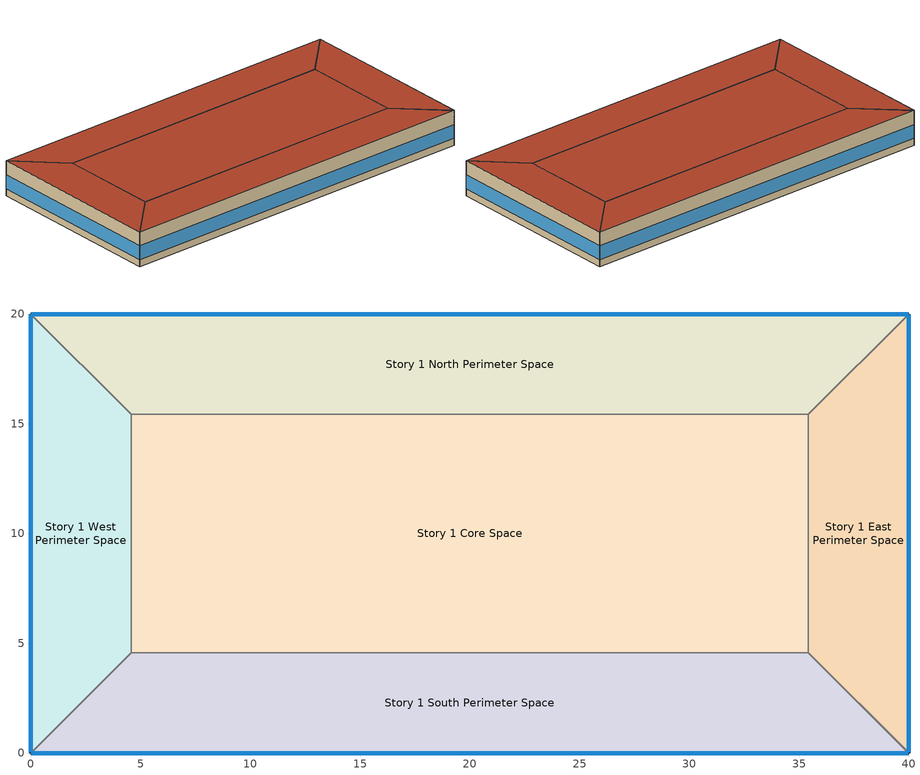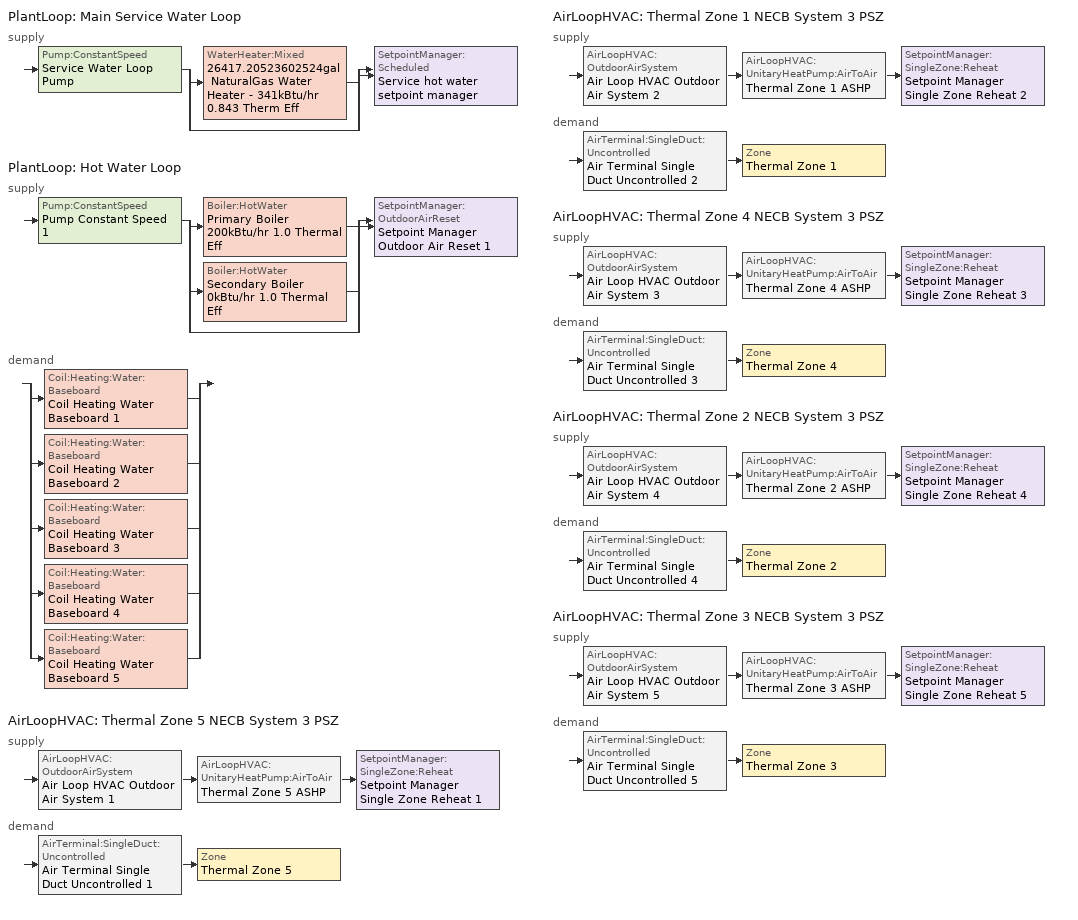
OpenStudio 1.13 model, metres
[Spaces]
Story 1 West Perimeter Space
 floor ground: 0,20 4.57,15.43 4.57,4.57 0,0 z0
 wall outside: 0,20 0,0 z0:3.8
 wall to Story 1 North Perimeter Space: 4.57,15.43 0,20 z0:3.8
 wall to Story 1 Core Space: 4.57,4.57 4.57,15.43 z0:3.8
 wall to Story 1 South Perimeter Space: 0,0 4.57,4.57 z0:3.8
 window: 0,19.97 0,0.03 z0.76:2.28
 roof outside: 0,0 4.57,4.57 4.57,15.43 0,20 z3.8
Story 1 North Perimeter Space
 floor ground: 40,20 35.43,15.43 4.57,15.43 0,20 z0
 wall outside: 40,20 0,20 z0:3.8
 wall to Story 1 East Perimeter Space: 35.43,15.43 40,20 z0:3.8
 wall to Story 1 Core Space: 4.57,15.43 35.43,15.43 z0:3.8
 window: 39.97,20 0.03,20 z0.76:2.28
 roof outside: 35.43,15.43 40,20 0,20 4.57,15.43 z3.8
Story 1 East Perimeter Space
 floor ground: 40,20 40,0 35.43,4.57 35.43,15.43 z0
 wall outside: 40,0 40,20 z0:3.8
 wall to Story 1 South Perimeter Space: 35.43,4.57 40,0 z0:3.8
 wall to Story 1 Core Space: 35.43,15.43 35.43,4.57 z0:3.8
 window: 40,0.03 40,19.97 z0.76:2.28
 roof outside: 40,0 40,20 35.43,15.43 35.43,4.57 z3.8
Story 1 South Perimeter Space
 floor ground: 35.43,4.57 40,0 0,0 4.57,4.57 z0
 wall outside: 0,0 40,0 z0:3.8
 wall to Story 1 Core Space: 35.43,4.57 4.57,4.57 z0:3.8
 window: 0.03,0 39.97,0 z0.76:2.28
 roof outside: 40,0 35.43,4.57 4.57,4.57 0,0 z3.8
Story 1 Core Space
 floor ground: 35.43,15.43 35.43,4.57 4.57,4.57 4.57,15.43 z0
 roof outside: 35.43,4.57 35.43,15.43 4.57,15.43 4.57,4.57 z3.8
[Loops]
PlantLoop 'Main Service Water Loop'
 supply: Pump:ConstantSpeed 'Service Water Loop Pump' > split
  | WaterHeater:Mixed '26417.20523602524gal NaturalGas Water Heater - 341kBtu/hr 0.843 Therm Eff'
  | bypass
  join > SetpointManager:Scheduled 'Service hot water setpoint manager'
PlantLoop 'Hot Water Loop'
 supply: Pump:ConstantSpeed 'Pump Constant Speed 1' > split
  | Boiler:HotWater 'Primary Boiler 200kBtu/hr 1.0 Thermal Eff'
  | Boiler:HotWater 'Secondary Boiler 0kBtu/hr 1.0 Thermal Eff'
  | bypass
  join > SetpointManager:OutdoorAirReset 'Setpoint Manager Outdoor Air Reset 1'
 demand: split
  | Coil:Heating:Water:Baseboard 'Coil Heating Water Baseboard 1'
  | Coil:Heating:Water:Baseboard 'Coil Heating Water Baseboard 2'
  | Coil:Heating:Water:Baseboard 'Coil Heating Water Baseboard 3'
  | Coil:Heating:Water:Baseboard 'Coil Heating Water Baseboard 4'
  | Coil:Heating:Water:Baseboard 'Coil Heating Water Baseboard 5'
AirLoopHVAC 'Thermal Zone 5 NECB System 3 PSZ'
 supply: AirLoopHVAC:OutdoorAirSystem 'Air Loop HVAC Outdoor Air System 1' > AirLoopHVAC:UnitaryHeatPump:AirToAir 'Thermal Zone 5 ASHP' > SetpointManager:SingleZone:Reheat 'Setpoint Manager Single Zone Reheat 1'
 demand: AirTerminal:SingleDuct:Uncontrolled 'Air Terminal Single Duct Uncontrolled 1' > Zone 'Thermal Zone 5'
AirLoopHVAC 'Thermal Zone 1 NECB System 3 PSZ'
 supply: AirLoopHVAC:OutdoorAirSystem 'Air Loop HVAC Outdoor Air System 2' > AirLoopHVAC:UnitaryHeatPump:AirToAir 'Thermal Zone 1 ASHP' > SetpointManager:SingleZone:Reheat 'Setpoint Manager Single Zone Reheat 2'
 demand: AirTerminal:SingleDuct:Uncontrolled 'Air Terminal Single Duct Uncontrolled 2' > Zone 'Thermal Zone 1'
AirLoopHVAC 'Thermal Zone 4 NECB System 3 PSZ'
 supply: AirLoopHVAC:OutdoorAirSystem 'Air Loop HVAC Outdoor Air System 3' > AirLoopHVAC:UnitaryHeatPump:AirToAir 'Thermal Zone 4 ASHP' > SetpointManager:SingleZone:Reheat 'Setpoint Manager Single Zone Reheat 3'
 demand: AirTerminal:SingleDuct:Uncontrolled 'Air Terminal Single Duct Uncontrolled 3' > Zone 'Thermal Zone 4'
AirLoopHVAC 'Thermal Zone 2 NECB System 3 PSZ'
 supply: AirLoopHVAC:OutdoorAirSystem 'Air Loop HVAC Outdoor Air System 4' > AirLoopHVAC:UnitaryHeatPump:AirToAir 'Thermal Zone 2 ASHP' > SetpointManager:SingleZone:Reheat 'Setpoint Manager Single Zone Reheat 4'
 demand: AirTerminal:SingleDuct:Uncontrolled 'Air Terminal Single Duct Uncontrolled 4' > Zone 'Thermal Zone 2'
AirLoopHVAC 'Thermal Zone 3 NECB System 3 PSZ'
 supply: AirLoopHVAC:OutdoorAirSystem 'Air Loop HVAC Outdoor Air System 5' > AirLoopHVAC:UnitaryHeatPump:AirToAir 'Thermal Zone 3 ASHP' > SetpointManager:SingleZone:Reheat 'Setpoint Manager Single Zone Reheat 5'
 demand: AirTerminal:SingleDuct:Uncontrolled 'Air Terminal Single Duct Uncontrolled 5' > Zone 'Thermal Zone 3'
[Building]
Small Office: North Axis {deg}=-0; Space Type=ASHRAE 189.1-2009 ClimateZone 4-8 SmallOffice; Default Construction Set=ASHRAE 189.1-2009 ClimateZone 5 (smoff) ConstSet
[ClimateZones]
Climate Zone Institution Name 1=ASHRAE; Climate Zone Document Name 1=ANSI/ASHRAE Standard 169; Climate Zone Document Year 1=2006; Climate Zone Institution Name 2=CEC; Climate Zone Document Name 2=California Climate Zone Descriptions; Climate Zone Document Year 2=1995
[Site]
Toronto Int'l_ON_CAN: Latitude {deg}=43.67; Longitude {deg}=-79.63; Time Zone {hr}=-5; Elevation {m}=173
[Site:WaterMainsTemperature]
Calculation Method=Correlation; Annual Average Outdoor Air Temperature {C}=7.35833; Maximum Difference In Monthly Average Outdoor Air Temperatures {deltaC}=26.6
[SizingPeriod:DesignDay] Barometric Pressure {Pa}=99264; Sky Clearness=0; Rain Indicator=0; Snow Indicator=0; Day of Month=21; Daylight Saving Time Indicator=0; Humidity Indicating Type=Wetbulb; Dry-Bulb Temperature Range Modifier Type=DefaultMultipliers
Name | Maximum Dry-Bulb Temperature {C} | Daily Dry-Bulb Temperature Range {deltaC} | Humidity Indicating Conditions at Maximum Dry-Bulb | Wind Speed {m/s} | Wind Direction {deg} | Month | Day Type | Solar Model Indicator | ASHRAE Taub | ASHRAE Taud
Toronto Int'l Ann Htg 99.6% Condns DB | -18.8 | 0 | -18.8 | 4.3 | 340 | 1 | WinterDesignDay | ASHRAEClearSky
Toronto Int'l Ann Clg .4% Condns WB=>MDB | 29 | 10.2 | 23.6 | 5.8 | 270 | 7 | SummerDesignDay | ASHRAETau | 0.473 | 1.952
Toronto Int'l Ann Clg .4% Condns DB=>MWB | 31.2 | 10.2 | 22.2 | 5.8 | 270 | 7 | SummerDesignDay | ASHRAETau | 0.473 | 1.952
[Construction]
000 ExtSlabCarpet 4in ClimateZone 1-8: MAT-CC05 4 HW CONCRETE, CP02 CARPET PAD
000 Exterior Door: 000 F08 Metal surface, 000 I01 25mm insulation board
000 Exterior Window: 000 Clear 3mm, 000 Air 13mm, 000 Clear 3mm
000 Interior Ceiling: 000 M11 100mm lightweight concrete, 000 F05 Ceiling air space resistance, 000 F16 Acoustic tile
000 Interior Door; 000 Interior Partition: 000 G05 25mm wood
000 Interior Floor: 000 F16 Acoustic tile, 000 F05 Ceiling air space resistance, 000 M11 100mm lightweight concrete
000 Interior Wall: 000 G01a 19mm gypsum board, 000 F04 Wall air space resistance, 000 G01a 19mm gypsum board
000 Interior Window: 000 Clear 3mm
ASHRAE 189.1-2009 ExtRoof IEAD ClimateZone 2-5: Roof Membrane, Roof Insulation [21], Metal Decking
ASHRAE 189.1-2009 ExtWall Mass ClimateZone 5: 1IN Stucco, 8IN Concrete HW, Wall Insulation [40], 1/2IN Gypsum
ASHRAE 189.1-2009 ExtWindow ClimateZone 4-5: Theoretical Glass [207]
[DefaultConstructionSet]
ASHRAE 189.1-2009 ClimateZone 5 (smoff) ConstSet: Default Exterior Surface Constructions=ASHRAE 189.1-2009 ClimateZone 5 (smoff) Exterior DefSurfCons; Default Interior Surface Constructions=000 Interior DefSurfCons; Default Ground Contact Surface Constructions=000 Ground DefSurfCons; Default Exterior SubSurface Constructions=ASHRAE 189.1-2009 ClimateZone 5 (smoff) Exterior DefSubCons; Default Interior SubSurface Constructions=000 Interior DefSubCons; Interior Partition Construction=000 Interior Partition
[DefaultSubSurfaceConstructions] Glass Door Construction=000 Exterior Window; Skylight Construction=000 Exterior Window; Tubular Daylight Dome Construction=000 Interior Window; Tubular Daylight Diffuser Construction=000 Interior Window
Name | Fixed Window Construction | Operable Window Construction | Door Construction
000 Interior DefSubCons | 000 Interior Window | 000 Interior Window | 000 Interior Door
ASHRAE 189.1-2009 ClimateZone 5 (smoff) Exterior DefSubCons | ASHRAE 189.1-2009 ExtWindow ClimateZone 4-5 | ASHRAE 189.1-2009 ExtWindow ClimateZone 4-5 | 000 Exterior Door
[DefaultSurfaceConstructions]
Name | Floor Construction | Wall Construction | Roof Ceiling Construction
000 Ground DefSurfCons | 000 ExtSlabCarpet 4in ClimateZone 1-8 | 000 ExtSlabCarpet 4in ClimateZone 1-8 | 000 ExtSlabCarpet 4in ClimateZone 1-8
000 Interior DefSurfCons | 000 Interior Floor | 000 Interior Wall | 000 Interior Ceiling
ASHRAE 189.1-2009 ClimateZone 5 (smoff) Exterior DefSurfCons | 000 ExtSlabCarpet 4in ClimateZone 1-8 | ASHRAE 189.1-2009 ExtWall Mass ClimateZone 5 | ASHRAE 189.1-2009 ExtRoof IEAD ClimateZone 2-5
[Material]
Name | Roughness | Thickness | Conductivity | Density | Specific Heat | Thermal Absorptance | Solar Absorptance | Visible Absorptance
000 F08 Metal surface | Smooth | 0.0008 | 45.28 | 7824 | 500
000 F16 Acoustic tile | MediumSmooth | 0.0191 | 0.06 | 368 | 590
000 G01a 19mm gypsum board | MediumSmooth | 0.019 | 0.16 | 800 | 1090
000 G05 25mm wood | MediumSmooth | 0.0254 | 0.15 | 608 | 1630
000 I01 25mm insulation board | MediumRough | 0.0254 | 0.03 | 43 | 1210
000 M11 100mm lightweight concrete | MediumRough | 0.1016 | 0.53 | 1280 | 840
1/2IN Gypsum | Smooth | 0.0127 | 0.16 | 784.9 | 830 | 0.9 | 0.92 | 0.92
1IN Stucco | Smooth | 0.0253 | 0.6918 | 1858 | 837 | 0.9 | 0.92 | 0.92
8IN Concrete HW | MediumRough | 0.2033 | 1.7296 | 2243 | 837 | 0.9 | 0.65 | 0.65
MAT-CC05 4 HW CONCRETE | Rough | 0.1016 | 1.311 | 2240 | 836.8 | 0.9 | 0.7 | 0.7
Metal Decking | MediumSmooth | 0.0015 | 45.006 | 7680 | 418.4 | 0.9 | 0.7 | 0.3
Roof Insulation [21] | MediumRough | 0.2105 | 0.049 | 265 | 836.8 | 0.9 | 0.7 | 0.7
Roof Membrane | VeryRough | 0.0095 | 0.16 | 1121.29 | 1460 | 0.9 | 0.7 | 0.7
Wall Insulation [40] | MediumRough | 0.0794 | 0.0432 | 91 | 837 | 0.9 | 0.5 | 0.5
[Material:AirGap]
Name | Thermal Resistance
000 F04 Wall air space resistance | 0.15
000 F05 Ceiling air space resistance | 0.18
[Material:NoMass]
CP02 CARPET PAD: Roughness=VeryRough; Thermal Resistance=0.2165; Thermal Absorptance=0.9; Solar Absorptance=0.7; Visible Absorptance=0.8
[WindowMaterial:Gas]
000 Air 13mm: Gas Type=Air; Thickness=0.0127
[WindowMaterial:Glazing] Optical Data Type=SpectralAverage; Thickness=0.003; Infrared Transmittance at Normal Incidence=0
Name | Solar Transmittance at Normal Incidence | Front Side Solar Reflectance at Normal Incidence | Back Side Solar Reflectance at Normal Incidence | Visible Transmittance at Normal Incidence | Front Side Visible Reflectance at Normal Incidence | Back Side Visible Reflectance at Normal Incidence | Front Side Infrared Hemispherical Emissivity | Back Side Infrared Hemispherical Emissivity | Conductivity | Dirt Correction Factor for Solar and Visible Transmittance | Solar Diffusing
000 Clear 3mm | 0.837 | 0.075 | 0.075 | 0.898 | 0.081 | 0.081 | 0.84 | 0.84 | 0.9
Theoretical Glass [207] | 0.3311 | 0.6189 | 0.6189 | 0.44 | 0.51 | 0.51 | 0.9 | 0.9 | 0.0133 | 1 | No
[DefaultScheduleSet]
SmallOffice Schedules: Number of People Schedule=Small Office Bldg Occ; People Activity Level Schedule=Small Office Activity; Lighting Schedule=Small Office Bldg Light; Electric Equipment Schedule=Small Office Bldg Equip; Infiltration Schedule=Small Office Infil Quarter On
[DesignSpecification:OutdoorAir]
SmallOffice Outdoor Air: Outdoor Air Method=Sum; Outdoor Air Flow per Person=0.0107645; Outdoor Air Flow per Floor Area=0; Outdoor Air Flow Rate=0; Outdoor Air Flow Air Changes per Hour=0
[ElectricEquipment]
ASHRAE 189.1-2009 ClimateZone 4-8 SmallOffice ElecInst: Electric Equipment Definition=ASHRAE 189.1-2009 ClimateZone 4-8 SmallOffice ElecDef; Space or SpaceType=ASHRAE 189.1-2009 ClimateZone 4-8 SmallOffice
[ElectricEquipment:Definition]
ASHRAE 189.1-2009 ClimateZone 4-8 SmallOffice ElecDef: Design Level Calculation Method=Watts/Area; Design Level=0; Watts per Space Floor Area=5.81251
[Lights]
ASHRAE 189.1-2009 ClimateZone 4-8 SmallOffice LightsInst: Lights Definition=ASHRAE 189.1-2009 ClimateZone 4-8 SmallOffice LightsDef; Space or SpaceType=ASHRAE 189.1-2009 ClimateZone 4-8 SmallOffice
[Lights:Definition]
ASHRAE 189.1-2009 ClimateZone 4-8 SmallOffice LightsDef: Design Level Calculation Method=Watts/Area; Lighting Level=0; Watts per Space Floor Area=9.68752
[People]
ASHRAE 189.1-2009 ClimateZone 4-8 SmallOffice PeopInst: People Definition=SmallOffice PeopDef; Space or SpaceType=ASHRAE 189.1-2009 ClimateZone 4-8 SmallOffice
[People:Definition]
SmallOffice PeopDef: Number of People Calculation Method=People/Area; Number of People=0; People per Space Floor Area=0.0538196; Fraction Radiant=0.3
[SpaceInfiltration:DesignFlowRate]
ASHRAE 189.1-2009 ClimateZone 4-8 SmallOffice Infil: Space or SpaceType=ASHRAE 189.1-2009 ClimateZone 4-8 SmallOffice; Design Flow Rate Calculation Method=AirChanges/Hour; Design Flow Rate=0; Air Changes per Hour=0.41
[SpaceType]
ASHRAE 189.1-2009 ClimateZone 4-8 SmallOffice: Default Schedule Set=SmallOffice Schedules; Design Specification Outdoor Air Object=SmallOffice Outdoor Air
[ThermostatSetpoint:DualSetpoint] Heating Setpoint Temperature Schedule=Small Office HtgSetp; Cooling Setpoint Temperature Schedule=Small Office ClgSetp
Thermal Zone 1 Thermostat; Thermal Zone 2 Thermostat; Thermal Zone 3 Thermostat; Thermal Zone 4 Thermostat; Thermal Zone 5 Thermostat
[BuildingStory]
Story 1: Nominal Z Coordinate {m}=0; Nominal Floor to Floor Height {m}=3.8
[Space] Building Story=Story 1
Name | Thermal Zone
Story 1 West Perimeter Space | Thermal Zone 2
Story 1 North Perimeter Space | Thermal Zone 3
Story 1 East Perimeter Space | Thermal Zone 4
Story 1 South Perimeter Space | Thermal Zone 1
Story 1 Core Space | Thermal Zone 5
[ThermalZone] Use Ideal Air Loads=No
Name | Thermostat
Thermal Zone 1 | Thermal Zone 1 Thermostat
Thermal Zone 2 | Thermal Zone 2 Thermostat
Thermal Zone 3 | Thermal Zone 3 Thermostat
Thermal Zone 4 | Thermal Zone 4 Thermostat
Thermal Zone 5 | Thermal Zone 5 Thermostat
[Sizing:Zone] Zone Cooling Design Supply Air Temperature Input Method=SupplyAirTemperature; Zone Cooling Design Supply Air Temperature {C}=13; Zone Cooling Design Supply Air Temperature Difference {deltaC}=11.11; Zone Heating Design Supply Air Temperature Input Method=SupplyAirTemperature; Zone Heating Design Supply Air Temperature {C}=43; Zone Heating Design Supply Air Temperature Difference {deltaC}=11.11; Zone Cooling Design Supply Air Humidity Ratio {kg-H2O/kg-air}=0.0085; Zone Heating Design Supply Air Humidity Ratio {kg-H2O/kg-air}=0.008; Zone Heating Sizing Factor=1.3; Zone Cooling Sizing Factor=1; Cooling Design Air Flow Method=DesignDay; Heating Design Air Flow Method=DesignDay; Account for Dedicated Outdoor Air System=No; Dedicated Outdoor Air System Control Strategy=NeutralSupplyAir; Dedicated Outdoor Air Low Setpoint Temperature for Design {C}=Autosize; Dedicated Outdoor Air High Setpoint Temperature for Design {C}=Autosize
Thermal Zone 1; Thermal Zone 2; Thermal Zone 3; Thermal Zone 4; Thermal Zone 5
[Zone equipment]
Thermal Zone 1: Air Terminal Single Duct Uncontrolled 2, Zone HVAC Baseboard Convective Water 2
Thermal Zone 2: Air Terminal Single Duct Uncontrolled 4, Zone HVAC Baseboard Convective Water 4
Thermal Zone 3: Air Terminal Single Duct Uncontrolled 5, Zone HVAC Baseboard Convective Water 5
Thermal Zone 4: Air Terminal Single Duct Uncontrolled 3, Zone HVAC Baseboard Convective Water 3
Thermal Zone 5: Air Terminal Single Duct Uncontrolled 1, Zone HVAC Baseboard Convective Water 1
[PlantLoop] Plant Loop Volume {m3}=Autocalculate; Load Distribution Scheme=Optimal
Name | Maximum Loop Temperature {C} | Minimum Loop Temperature {C} | Fluid Type
Main Service Water Loop | 60 | 10
Hot Water Loop |  |  | Water
[Sizing:Plant] Loop Type=Heating; Sizing Option=NonCoincident; Zone Timesteps in Averaging Window=1; Coincident Sizing Factor Mode=None
Name | Design Loop Exit Temperature {C} | Loop Design Temperature Difference {deltaC}
Main Service Water Loop | 60 | 5
Hot Water Loop | 82 | 16
[SetpointManager:Scheduled]
Service hot water setpoint manager: Control Variable=Temperature; Schedule=Service Water Loop Temp - 140F
[Pump:ConstantSpeed] Rated Flow Rate {m3/s}=autosize; Rated Power Consumption {W}=autosize; Fraction of Motor Inefficiencies to Fluid Stream=0; Pump Control Type=Intermittent
Name | Rated Pump Head {Pa} | Motor Efficiency
Service Water Loop Pump | 1 | 1
Pump Constant Speed 1 | 179352 | 0.855
[WaterHeater:Mixed]
26417.20523602524gal NaturalGas Water Heater - 341kBtu/hr 0.843 Therm Eff: Tank Volume {m3}=100; Setpoint Temperature Schedule=Service Water Loop Temp - 140F; Deadband Temperature Difference {deltaC}=2; Maximum Temperature Limit {C}=82.2222; Heater Control Type=Cycle; Heater Maximum Capacity {W}=100000; Heater Fuel Type=NaturalGas; Heater Thermal Efficiency=0.842918; Part Load Factor Curve=SWH-EFFFPLR-NECB2011; Off Cycle Parasitic Fuel Consumption Rate {W}=20; Off Cycle Parasitic Fuel Type=NaturalGas; Off Cycle Parasitic Heat Fraction to Tank=0.8; On Cycle Parasitic Fuel Type=NaturalGas; On Cycle Parasitic Heat Fraction to Tank=0; Ambient Temperature Indicator=Schedule; Ambient Temperature Schedule=Water Heater Ambient Temp Schedule - 70F; Off Cycle Loss Coefficient to Ambient Temperature {W/K}=110.36; On Cycle Loss Coefficient to Ambient Temperature {W/K}=110.36; Use Side Effectiveness=1; Source Side Effectiveness=1; Use Side Design Flow Rate {m3/s}=autosize; Source Side Design Flow Rate {m3/s}=autosize; Indirect Water Heating Recovery Time {hr}=1.5
[Boiler:HotWater] Fuel Type=Electricity; Nominal Thermal Efficiency=1; Water Outlet Upper Temperature Limit {C}=99; Boiler Flow Mode=ConstantFlow; Parasitic Electric Load {W}=0; Sizing Factor=1
Name | Nominal Capacity {W} | Normalized Boiler Efficiency Curve
Primary Boiler 200kBtu/hr 1.0 Thermal Eff | 58496 | BOILER-EFFFPLR-NECB2011
Secondary Boiler 0kBtu/hr 1.0 Thermal Eff | 0.001 | BOILER-EFFFPLR-NECB2011 1
[SetpointManager:OutdoorAirReset]
Setpoint Manager Outdoor Air Reset 1: Control Variable=Temperature; Setpoint at Outdoor Low Temperature {C}=82; Outdoor Low Temperature {C}=-16; Setpoint at Outdoor High Temperature {C}=60; Outdoor High Temperature {C}=0
[AirLoopHVAC] Availability Schedule=Always On Discrete; Design Supply Air Flow Rate {m3/s}=AutoSize
Thermal Zone 5 NECB System 3 PSZ; Thermal Zone 1 NECB System 3 PSZ; Thermal Zone 4 NECB System 3 PSZ; Thermal Zone 2 NECB System 3 PSZ; Thermal Zone 3 NECB System 3 PSZ
[Sizing:System] Type of Load to Size On=Sensible; Design Outdoor Air Flow Rate {m3/s}=Autosize; Minimum System Air Flow Ratio=1; Preheat Design Temperature {C}=7; Preheat Design Humidity Ratio {kg-H2O/kg-Air}=0.008; Precool Design Temperature {C}=13; Precool Design Humidity Ratio {kg-H2O/kg-Air}=0.008; Central Cooling Design Supply Air Temperature {C}=13; Central Heating Design Supply Air Temperature {C}=43; Sizing Option=NonCoincident; 100% Outdoor Air in Cooling=No; 100% Outdoor Air in Heating=No; Central Cooling Design Supply Air Humidity Ratio {kg-H2O/kg-Air}=0.0085; Central Heating Design Supply Air Humidity Ratio {kg-H2O/kg-Air}=0.008; Cooling Design Air Flow Method=DesignDay; Cooling Design Air Flow Rate {m3/s}=0; Heating Design Air Flow Method=DesignDay; Heating Design Air Flow Rate {m3/s}=0; System Outdoor Air Method=ZoneSum; Zone Maximum Outdoor Air Fraction=1; Cooling Supply Air Flow Rate Per Floor Area {m3/s-m2}=0.00996765; Cooling Fraction of Autosized Cooling Supply Air Flow Rate=1; Cooling Supply Air Flow Rate Per Unit Cooling Capacity {m3/s-W}=3.94755e-05; Heating Supply Air Flow Rate Per Floor Area {m3/s-m2}=0.00996765; Heating Fraction of Autosized Heating Supply Air Flow Rate=1; Heating Fraction of Autosized Cooling Supply Air Flow Rate=1; Heating Supply Air Flow Rate Per Unit Heating Capacity {m3/s-W}=3.15882e-05; Cooling Design Capacity Method=CoolingDesignCapacity; Cooling Design Capacity {W}=autosize; Cooling Design Capacity Per Floor Area {W/m2}=234.7; Fraction of Autosized Cooling Design Capacity=1; Heating Design Capacity Method=HeatingDesignCapacity; Heating Design Capacity {W}=autosize; Heating Design Capacity Per Floor Area {W/m2}=157; Fraction of Autosized Heating Design Capacity=1; Central Cooling Capacity Control Method=OnOff
Thermal Zone 5 NECB System 3 PSZ; Thermal Zone 1 NECB System 3 PSZ; Thermal Zone 4 NECB System 3 PSZ; Thermal Zone 2 NECB System 3 PSZ; Thermal Zone 3 NECB System 3 PSZ
[Fan:ConstantVolume] Availability Schedule=Always On Discrete; Fan Efficiency=0.39975; Pressure Rise {Pa}=640; Maximum Flow Rate {m3/s}=AutoSize; Motor Efficiency=0.615
Fan Constant Volume 1; Fan Constant Volume 2; Fan Constant Volume 3; Fan Constant Volume 4; Fan Constant Volume 5
[Coil:Heating:DX:SingleSpeed] Availability Schedule=Always On Discrete; Rated Total Heating Capacity {W}=Autosize; Rated Air Flow Rate {m3/s}=Autosize; Rated Supply Fan Power Per Volume Flow Rate {W/(m3/s)}=773.3; Minimum Outdoor Dry-Bulb Temperature for Compressor Operation {C}=-10; Defrost Strategy=Resistive; Defrost Control=Timed; Defrost Time Period Fraction=0.166667; Resistive Defrost Heater Capacity {W}=2000
Name | Rated COP {W/W} | Total Heating Capacity Function of Temperature Curve | Total Heating Capacity Function of Flow Fraction Curve | Energy Input Ratio Function of Temperature Curve | Energy Input Ratio Function of Flow Fraction Curve | Part Load Fraction Correlation Curve
Coil Heating DX Single Speed 1 41 Clg kBtu/hr 8.9EER | 3.03675 | DXHEAT-NECB2011-REF-CAPFT | DXHEAT-NECB2011-REF-CAPFFLOW | DXHEAT-NECB2011-REF-EIRFT | DXHEAT-NECB2011-REF-EIRFFLOW | DXHEAT-NECB2011-REF-PLFFPLR
Coil Heating DX Single Speed 2 39 Clg kBtu/hr 8.9EER | 3.03542 | DXHEAT-NECB2011-REF-CAPFT 1 | DXHEAT-NECB2011-REF-CAPFFLOW 1 | DXHEAT-NECB2011-REF-EIRFT 1 | DXHEAT-NECB2011-REF-EIRFFLOW 1 | DXHEAT-NECB2011-REF-PLFFPLR 1
Coil Heating DX Single Speed 3 21 Clg kBtu/hr 8.9EER | 3.0227 | DXHEAT-NECB2011-REF-CAPFT 2 | DXHEAT-NECB2011-REF-CAPFFLOW 2 | DXHEAT-NECB2011-REF-EIRFT 2 | DXHEAT-NECB2011-REF-EIRFFLOW 2 | DXHEAT-NECB2011-REF-PLFFPLR 2
Coil Heating DX Single Speed 4 23 Clg kBtu/hr 8.9EER | 3.02445 | DXHEAT-NECB2011-REF-CAPFT 3 | DXHEAT-NECB2011-REF-CAPFFLOW 3 | DXHEAT-NECB2011-REF-EIRFT 3 | DXHEAT-NECB2011-REF-EIRFFLOW 3 | DXHEAT-NECB2011-REF-PLFFPLR 3
Coil Heating DX Single Speed 5 35 Clg kBtu/hr 8.9EER | 3.0327 | DXHEAT-NECB2011-REF-CAPFT 4 | DXHEAT-NECB2011-REF-CAPFFLOW 4 | DXHEAT-NECB2011-REF-EIRFT 4 | DXHEAT-NECB2011-REF-EIRFFLOW 4 | DXHEAT-NECB2011-REF-PLFFPLR 4
[Coil:Heating:Electric] Availability Schedule=Always On Discrete
Coil Heating Electric 1; Coil Heating Electric 2; Coil Heating Electric 3; Coil Heating Electric 4; Coil Heating Electric 5
[Coil:Cooling:DX:SingleSpeed] Availability Schedule=Always On Discrete; Rated Total Cooling Capacity {W}=autosize; Rated Sensible Heat Ratio=autosize; Rated COP {W/W}=3; Rated Air Flow Rate {m3/s}=autosize; Rated Evaporator Fan Power Per Volume Flow Rate {W/(m3/s)}=773.3; Condenser Type=AirCooled; Evaporative Condenser Effectiveness=0; Evaporative Condenser Air Flow Rate {m3/s}=Autosize; Evaporative Condenser Pump Rated Power Consumption {W}=Autosize; Crankcase Heater Capacity {W}=0; Maximum Outdoor Dry-Bulb Temperature for Crankcase Heater Operation {C}=0; Basin Heater Capacity {W/K}=0; Basin Heater Setpoint Temperature {C}=10
Name | Total Cooling Capacity Function of Temperature Curve | Total Cooling Capacity Function of Flow Fraction Curve | Energy Input Ratio Function of Temperature Curve | Energy Input Ratio Function of Flow Fraction Curve | Part Load Fraction Correlation Curve
Coil Cooling DX Single Speed 1 | Curve Biquadratic 1 | Curve Quadratic 3 | Curve Biquadratic 2 | Curve Quadratic 4 | Curve Quadratic 5
Coil Cooling DX Single Speed 2 | Curve Biquadratic 3 | Curve Quadratic 8 | Curve Biquadratic 4 | Curve Quadratic 9 | Curve Quadratic 10
Coil Cooling DX Single Speed 3 | Curve Biquadratic 5 | Curve Quadratic 13 | Curve Biquadratic 6 | Curve Quadratic 14 | Curve Quadratic 15
Coil Cooling DX Single Speed 4 | Curve Biquadratic 7 | Curve Quadratic 18 | Curve Biquadratic 8 | Curve Quadratic 19 | Curve Quadratic 20
Coil Cooling DX Single Speed 5 | Curve Biquadratic 9 | Curve Quadratic 23 | Curve Biquadratic 10 | Curve Quadratic 24 | Curve Quadratic 25
[Controller:OutdoorAir] Minimum Outdoor Air Flow Rate {m3/s}=Autosize; Maximum Outdoor Air Flow Rate {m3/s}=Autosize; Economizer Control Type=NoEconomizer; Economizer Control Action Type=ModulateFlow; Economizer Maximum Limit Dry-Bulb Temperature {C}=28; Economizer Maximum Limit Enthalpy {J/kg}=64000; Economizer Minimum Limit Dry-Bulb Temperature {C}=-100; Lockout Type=NoLockout; Minimum Limit Type=FixedMinimum; Minimum Outdoor Air Schedule=Always On Discrete; High Humidity Control=No; Heat Recovery Bypass Control Type=BypassWhenWithinEconomizerLimits
Name | Controller Mechanical Ventilation
Controller Outdoor Air 1 | Controller Mechanical Ventilation 1
Controller Outdoor Air 2 | Controller Mechanical Ventilation 2
Controller Outdoor Air 3 | Controller Mechanical Ventilation 3
Controller Outdoor Air 4 | Controller Mechanical Ventilation 4
Controller Outdoor Air 5 | Controller Mechanical Ventilation 5
[Controller:MechanicalVentilation] Availability Schedule=Always On Discrete; System Outdoor Air Method=ZoneSum
Controller Mechanical Ventilation 1; Controller Mechanical Ventilation 2; Controller Mechanical Ventilation 3; Controller Mechanical Ventilation 4; Controller Mechanical Ventilation 5
[AirLoopHVAC:OutdoorAirSystem]
Name | Controller
Air Loop HVAC Outdoor Air System 1 | Controller Outdoor Air 1
Air Loop HVAC Outdoor Air System 2 | Controller Outdoor Air 2
Air Loop HVAC Outdoor Air System 3 | Controller Outdoor Air 3
Air Loop HVAC Outdoor Air System 4 | Controller Outdoor Air 4
Air Loop HVAC Outdoor Air System 5 | Controller Outdoor Air 5
[AirLoopHVAC:UnitaryHeatPump:AirToAir] Availability Schedule=Always On Discrete; Supply Air Flow Rate During Cooling Operation {m3/s}=Autosize; Supply Air Flow Rate During Heating Operation {m3/s}=Autosize; Maximum Supply Air Temperature from Supplemental Heater {C}=Autosize; Supply Air Fan Operating Mode Schedule=Always On Discrete
Name | Controlling Zone or Thermostat Location | Supply Air Fan | Heating Coil | Cooling Coil | Supplemental Heating Coil
Thermal Zone 5 ASHP | Thermal Zone 5 | Fan Constant Volume 1 | Coil Heating DX Single Speed 1 41 Clg kBtu/hr 8.9EER | Coil Cooling DX Single Speed 1 | Coil Heating Electric 1
Thermal Zone 1 ASHP | Thermal Zone 1 | Fan Constant Volume 2 | Coil Heating DX Single Speed 2 39 Clg kBtu/hr 8.9EER | Coil Cooling DX Single Speed 2 | Coil Heating Electric 2
Thermal Zone 4 ASHP | Thermal Zone 4 | Fan Constant Volume 3 | Coil Heating DX Single Speed 3 21 Clg kBtu/hr 8.9EER | Coil Cooling DX Single Speed 3 | Coil Heating Electric 3
Thermal Zone 2 ASHP | Thermal Zone 2 | Fan Constant Volume 4 | Coil Heating DX Single Speed 4 23 Clg kBtu/hr 8.9EER | Coil Cooling DX Single Speed 4 | Coil Heating Electric 4
Thermal Zone 3 ASHP | Thermal Zone 3 | Fan Constant Volume 5 | Coil Heating DX Single Speed 5 35 Clg kBtu/hr 8.9EER | Coil Cooling DX Single Speed 5 | Coil Heating Electric 5
[SetpointManager:SingleZone:Reheat] Minimum Supply Air Temperature {C}=12.8; Maximum Supply Air Temperature {C}=13
Name | Control Zone
Setpoint Manager Single Zone Reheat 1 | Thermal Zone 5
Setpoint Manager Single Zone Reheat 2 | Thermal Zone 1
Setpoint Manager Single Zone Reheat 3 | Thermal Zone 4
Setpoint Manager Single Zone Reheat 4 | Thermal Zone 2
Setpoint Manager Single Zone Reheat 5 | Thermal Zone 3
[AirTerminal:SingleDuct:Uncontrolled] Availability Schedule=Always On Discrete; Maximum Air Flow Rate {m3/s}=AutoSize
Air Terminal Single Duct Uncontrolled 1; Air Terminal Single Duct Uncontrolled 2; Air Terminal Single Duct Uncontrolled 3; Air Terminal Single Duct Uncontrolled 4; Air Terminal Single Duct Uncontrolled 5
[Coil:Heating:Water:Baseboard] Heating Design Capacity Method=HeatingDesignCapacity; Heating Design Capacity {W}=autosize; Heating Design Capacity Per Floor Area {W/m2}=0; Fraction of Autosized Heating Design Capacity=0.8
Coil Heating Water Baseboard 1; Coil Heating Water Baseboard 2; Coil Heating Water Baseboard 3; Coil Heating Water Baseboard 4; Coil Heating Water Baseboard 5
[ZoneHVAC:Baseboard:Convective:Water] Availability Schedule=Always On Discrete
Name | Heating Coil
Zone HVAC Baseboard Convective Water 1 | Coil Heating Water Baseboard 1
Zone HVAC Baseboard Convective Water 2 | Coil Heating Water Baseboard 2
Zone HVAC Baseboard Convective Water 3 | Coil Heating Water Baseboard 3
Zone HVAC Baseboard Convective Water 4 | Coil Heating Water Baseboard 4
Zone HVAC Baseboard Convective Water 5 | Coil Heating Water Baseboard 5
[Schedule:Constant]
Always On Discrete: Value=1
[Schedule:Ruleset]
Name | Default Day Schedule | Summer Design Day Schedule | Winter Design Day Schedule
Small Office Bldg Occ | Small Office Bldg Occ Default Schedule | Small Office Bldg Occ Summer Design Day | Small Office Bldg Occ Winter Design Day
Small Office Bldg Light | Small Office Bldg Light Default Schedule | Small Office Bldg Light Summer Design Day | Small Office Bldg Light Winter Design Day
Small Office Activity | Small Office Activity Default Schedule | Small Office Activity Summer Design Day | Small Office Activity Winter Design Day
Small Office Bldg Equip | Small Office Bldg Equip Default Schedule | Small Office Bldg Equip Summer Design Day | Small Office Bldg Equip Winter Design Day
Small Office HtgSetp | Small Office HtgSetp Default Schedule | Small Office HtgSetp Summer Design Day | Small Office HtgSetp Winter Design Day
Small Office Infil Quarter On | Small Office Infil Quarter On Default Schedule | Small Office Infil Quarter On Summer Design Day | Small Office Infil Quarter On Winter Design Day
Small Office ClgSetp | Small Office ClgSetp Default Schedule | Small Office ClgSetp Summer Design Day | Small Office ClgSetp Winter Design Day
Service Water Loop Temp - 140F | Service Water Loop Temp - 140F Default
Water Heater Ambient Temp Schedule - 70F | Water Heater Ambient Temp Schedule - 70F Default
[Schedule:Day]
Small Office Bldg Occ Default Schedule: 6, 0, 0, 7, 0, 0.1, 8, 0, 0.2, 12, 0, 0.95, 13, 0, 0.5, 17, 0, 0.95, 18, 0, 0.3, 20, 0, 0.1, 24, 0, 0.05
Small Office Bldg Occ Summer Design Day: 6, 0, 0, 22, 0, 1, 24, 0, 0.05
Small Office Bldg Occ Rule 2 Day Schedule: 6, 0, 0, 8, 0, 0.1, 12, 0, 0.3, 17, 0, 0.1, 24, 0, 0
Small Office Bldg Occ Rule 1 Day Schedule; Small Office Bldg Occ Winter Design Day; Small Office Bldg Light Winter Design Day; Small Office Bldg Equip Winter Design Day: 24, 0, 0
Small Office Bldg Light Default Schedule: 5, 0, 0.05, 7, 0, 0.1, 8, 0, 0.3, 17, 0, 0.9, 18, 0, 0.5, 20, 0, 0.3, 22, 0, 0.2, 23, 0, 0.1, 24, 0, 0.05
Small Office Bldg Light Rule 2 Day Schedule: 6, 0, 0.05, 8, 0, 0.1, 12, 0, 0.3, 17, 0, 0.15, 24, 0, 0.05
Small Office Bldg Light Summer Design Day; Small Office Bldg Equip Summer Design Day; Small Office Infil Quarter On Rule 1 Day Schedule: 24, 0, 1
Small Office Bldg Light Rule 1 Day Schedule: 24, 0, 0.05
Small Office Activity Default Schedule; Small Office Activity Winter Design Day; Small Office Activity Summer Design Day: 24, 0, 120
Small Office Bldg Equip Default Schedule: 8, 0, 0.4, 12, 0, 0.9, 13, 0, 0.8, 17, 0, 0.9, 18, 0, 0.5, 24, 0, 0.4
Small Office Bldg Equip Rule 2 Day Schedule: 6, 0, 0.3, 8, 0, 0.4, 12, 0, 0.5, 17, 0, 0.35, 24, 0, 0.3
Small Office Bldg Equip Rule 1 Day Schedule: 24, 0, 0.3
Small Office HtgSetp Default Schedule: 6, 0, 15.6, 22, 0, 21, 24, 0, 15.6
Small Office HtgSetp Rule 2 Day Schedule: 6, 0, 15.6, 18, 0, 21, 24, 0, 15.6
Small Office HtgSetp Winter Design Day: 24, 0, 21
Small Office HtgSetp Rule 1 Day Schedule; Small Office HtgSetp Summer Design Day: 24, 0, 15.6
Small Office Infil Quarter On Default Schedule; Small Office Infil Quarter On Summer Design Day: 6, 0, 1, 22, 0, 0.25, 24, 0, 1
Small Office Infil Quarter On Rule 2 Day Schedule; Small Office Infil Quarter On Winter Design Day: 6, 0, 1, 18, 0, 0.25, 24, 0, 1
Small Office ClgSetp Default Schedule; Small Office ClgSetp Summer Design Day: 6, 0, 26.7, 22, 0, 24, 24, 0, 26.7
Small Office ClgSetp Rule 2 Day Schedule: 6, 0, 26.7, 18, 0, 24, 24, 0, 26.7
Small Office ClgSetp Rule 1 Day Schedule; Small Office ClgSetp Winter Design Day: 24, 0, 26.7
Service Water Loop Temp - 140F Default: 24, 0, 60
Water Heater Ambient Temp Schedule - 70F Default: 24, 0, 21.1111
[Schedule:Rule] Apply Monday=No; Apply Tuesday=No; Apply Wednesday=No; Apply Thursday=No; Apply Friday=No; Date Specification Type=DateRange; Start Month=1; Start Day=1; End Month=12; End Day=31
Name | Schedule Ruleset | Rule Order | Day Schedule | Apply Sunday | Apply Saturday
Small Office Bldg Occ Rule 2 | Small Office Bldg Occ | 1 | Small Office Bldg Occ Rule 2 Day Schedule | No | Yes
Small Office Bldg Occ Rule 1 | Small Office Bldg Occ | 0 | Small Office Bldg Occ Rule 1 Day Schedule | Yes | No
Small Office Bldg Light Rule 2 | Small Office Bldg Light | 1 | Small Office Bldg Light Rule 2 Day Schedule | No | Yes
Small Office Bldg Light Rule 1 | Small Office Bldg Light | 0 | Small Office Bldg Light Rule 1 Day Schedule | Yes | No
Small Office Bldg Equip Rule 2 | Small Office Bldg Equip | 1 | Small Office Bldg Equip Rule 2 Day Schedule | No | Yes
Small Office Bldg Equip Rule 1 | Small Office Bldg Equip | 0 | Small Office Bldg Equip Rule 1 Day Schedule | Yes | No
Small Office HtgSetp Rule 2 | Small Office HtgSetp | 1 | Small Office HtgSetp Rule 2 Day Schedule | No | Yes
Small Office HtgSetp Rule 1 | Small Office HtgSetp | 0 | Small Office HtgSetp Rule 1 Day Schedule | Yes | No
Small Office Infil Quarter On Rule 2 | Small Office Infil Quarter On | 1 | Small Office Infil Quarter On Rule 2 Day Schedule | No | Yes
Small Office Infil Quarter On Rule 1 | Small Office Infil Quarter On | 0 | Small Office Infil Quarter On Rule 1 Day Schedule | Yes | No
Small Office ClgSetp Rule 2 | Small Office ClgSetp | 1 | Small Office ClgSetp Rule 2 Day Schedule | No | Yes
Small Office ClgSetp Rule 1 | Small Office ClgSetp | 0 | Small Office ClgSetp Rule 1 Day Schedule | Yes | No
[Curve:Cubic]
Name | Coefficient1 Constant | Coefficient2 x | Coefficient3 x**2 | Coefficient4 x**3 | Minimum Value of x | Maximum Value of x
DXHEAT-NECB2011-REF-CAPFT; DXHEAT-NECB2011-REF-CAPFT 1; DXHEAT-NECB2011-REF-CAPFT 2; DXHEAT-NECB2011-REF-CAPFT 3; DXHEAT-NECB2011-REF-CAPFT 4 | 0.729 | 0.0319 | 0.000136 | -8.75e-06 | -20 | 20
DXHEAT-NECB2011-REF-CAPFFLOW; DXHEAT-NECB2011-REF-CAPFFLOW 1; DXHEAT-NECB2011-REF-CAPFFLOW 2; DXHEAT-NECB2011-REF-CAPFFLOW 3; DXHEAT-NECB2011-REF-CAPFFLOW 4 | 0.84 | 0.16 | 0 | 0 | 0.5 | 1.5
DXHEAT-NECB2011-REF-EIRFT; DXHEAT-NECB2011-REF-EIRFT 1; DXHEAT-NECB2011-REF-EIRFT 2; DXHEAT-NECB2011-REF-EIRFT 3; DXHEAT-NECB2011-REF-EIRFT 4 | 1.2183 | -0.03612 | 0.00142 | -2.68e-05 | -20 | 20
DXHEAT-NECB2011-REF-PLFFPLR; DXHEAT-NECB2011-REF-PLFFPLR 1; DXHEAT-NECB2011-REF-PLFFPLR 2; DXHEAT-NECB2011-REF-PLFFPLR 3; DXHEAT-NECB2011-REF-PLFFPLR 4 | 0.3696 | 2.3362 | -2.9577 | 1.2596 | 0.7 | 1
BOILER-EFFFPLR-NECB2011; BOILER-EFFFPLR-NECB2011 1 | 0.2901 | 2.6664 | -3.764 | 1.82 | 0 | 1
SWH-EFFFPLR-NECB2011 | 0.7576 | 1.0071 | -1.4443 | 0.6844 | 0 | 1
[Curve:Quadratic]
Name | Coefficient1 Constant | Coefficient2 x | Coefficient3 x**2 | Minimum Value of x | Maximum Value of x
Curve Quadratic 3; Curve Quadratic 8; Curve Quadratic 13; Curve Quadratic 18; Curve Quadratic 23 | 0.8 | 0.2 | 0 | 0.5 | 1.5
Curve Quadratic 4; Curve Quadratic 9; Curve Quadratic 14; Curve Quadratic 19; Curve Quadratic 24 | 1.1552 | -0.1808 | 0.0256 | 0.5 | 1.5
Curve Quadratic 5; Curve Quadratic 10; Curve Quadratic 15; Curve Quadratic 20; Curve Quadratic 25 | 0.85 | 0.15 | 0 | 0 | 1
DXHEAT-NECB2011-REF-EIRFFLOW; DXHEAT-NECB2011-REF-EIRFFLOW 1; DXHEAT-NECB2011-REF-EIRFFLOW 2; DXHEAT-NECB2011-REF-EIRFFLOW 3; DXHEAT-NECB2011-REF-EIRFFLOW 4 | 1.3824 | -0.4336 | 0.0512 | 0 | 1
[Curve:Biquadratic] Minimum Value of x=17; Maximum Value of x=22; Minimum Value of y=13; Maximum Value of y=46
Name | Coefficient1 Constant | Coefficient2 x | Coefficient3 x**2 | Coefficient4 y | Coefficient5 y**2 | Coefficient6 x*y
Curve Biquadratic 1; Curve Biquadratic 3; Curve Biquadratic 5; Curve Biquadratic 7; Curve Biquadratic 9 | 0.942588 | 0.00954335 | 0.00068377 | -0.0110427 | 5.249e-06 | -9.72e-06
Curve Biquadratic 2; Curve Biquadratic 4; Curve Biquadratic 6; Curve Biquadratic 8; Curve Biquadratic 10 | 0.342414 | 0.034885 | -0.0006237 | 0.00497722 | 0.000437951 | -0.000728028
